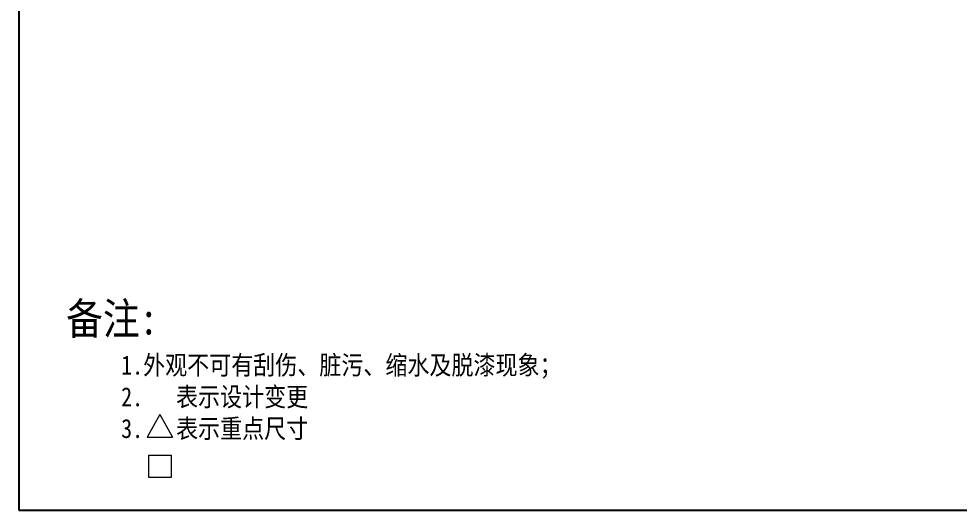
# Model space of a CAD drawing. Header units: millimetres. Extents: x -670 to 186, y 33 to 638.
# Drawn here: x -669.6 to -241.9, y 32.9 to 256.2 of the extents above; entities that cross this region are included whole.
import ezdxf

# ---------------------------------------------------------------- set-up
doc = ezdxf.new("R2010")
doc.units = ezdxf.units.MM
doc.header["$LTSCALE"] = 16.335
doc.layers.add('图框', color=7, linetype='CONTINUOUS')
doc.layers.add('文字说明', color=2, linetype='CONTINUOUS', lineweight=13)
doc.styles.get("Standard").update_dxf_attribs({"font": '', "width": 0.85, "height": 6})
doc.styles.get('Standard').set_extended_font_data('SimSun')

msp = doc.modelspace()

# ---------------------------------------------------------------- linework, layer by layer
at = {"layer": '图框'}
msp.add_lwpolyline([(-669.601, 32.907), (185.759, 32.907), (185.759, 637.707), (-669.601, 637.707)], close=True, dxfattribs=at)
at = {"layer": '文字说明', "color": 1}
for p, q in [((-605.515, 76.407), (-611.275, 66.039)), ((-605.515, 76.407), (-599.755, 66.039)), ((-611.275, 66.039), (-599.755, 66.039))]:
    msp.add_line(p, q, dxfattribs=at)
at = {"layer": '文字说明', "color": 3}
msp.add_lwpolyline([(-610.395, 57.831), (-600.315, 57.831), (-600.315, 47.751), (-610.395, 47.751)], close=True, dxfattribs=at)

# ---------------------------------------------------------------- texts
at = {"layer": '文字说明', "insert": (-648.04, 127.154), "char_height": 14.4, "width": 296.55724, "attachment_point": 1}
msp.add_mtext('备注:\\P   {\\H0.6x;1.外观不可有刮伤、脏污、缩水及脱漆现象；\\P     2.   表示设计变更  \\P     3.   表示重点尺寸\\P     }', dxfattribs=at)

doc.saveas('drawing.dxf')
